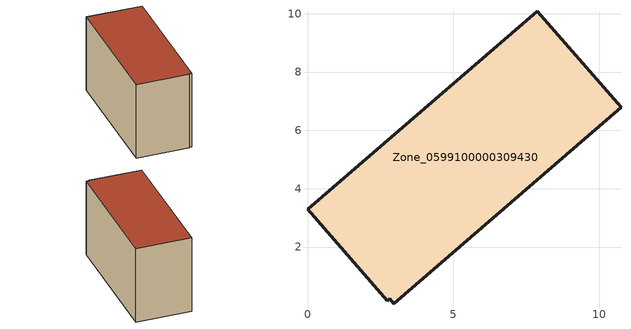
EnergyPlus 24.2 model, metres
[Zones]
Zone_0599100000309430
 floor ground (C_G): 2.95,0.06 2.81,0.22 2.74,0.17 0,3.29 7.87,10.08 10.75,6.79 z0
 wall outside (C_F): 10.75,6.79 7.87,10.08 0,3.29 2.74,0.17 2.81,0.22 2.95,0.06 10.75,6.79 z0:6.25
 roof outside (C_R): 2.81,0.22 2.95,0.06 10.75,6.79 7.87,10.08 0,3.29 2.74,0.17 z6.25
[BUILDING]
Pand.0599100000309430: North Axis=0; Terrain=City; Loads Convergence Tolerance Value=0.04; Temperature Convergence Tolerance Value=0.4; Solar Distribution=FullExterior; Maximum Number of Warmup Days=25; Minimum Number of Warmup Days=1
[Site:Location]
Rotterdam.The.Hague.AP_ZH_NLD Design_Conditions: Latitude=51.96; Longitude=4.45; Time Zone=1; Elevation=-4.5
[SITE:GROUNDTEMPERATURE:BUILDINGSURFACE]
18, 18, 18, 18, 18, 18, 18, 18, 18, 18, 18, 18
[MATERIAL] Thermal Absorptance=0.9; Solar Absorptance=0.7; Visible Absorptance=0.7
Name | Roughness | Thickness | Conductivity | Density | Specific Heat
G.TI.1946 | MediumSmooth | 0.15 | 1 | 540 | 1210
F.TI.1946 | Rough | 0.3 | 0.857143 | 1920 | 840
R.TI.1946 | MediumRough | 0.2 | 0.1 | 1500 | 1000
[CONSTRUCTION]
C_G: G.TI.1946
C_F: F.TI.1946
C_R: R.TI.1946
[ZONE]
Zone_0599100000309430: Type=1; Multiplier=1; Ceiling Height=Autocalculate; Volume=Autocalculate; Floor Area=autocalculate; Part of Total Floor Area=Yes
[ZONEINFILTRATION:DESIGNFLOWRATE]
Infil_Zone_0599100000309430: Zone or ZoneList or Space or SpaceList=Zone_0599100000309430; Schedule=AlwaysOn; Design Flow Rate Calculation Method=Flow/Area; Flow Rate per Floor Area=0.003; Constant Term Coefficient=1; Temperature Term Coefficient=0; Velocity Term Coefficient=0; Velocity Squared Term Coefficient=0
[HVACTEMPLATE:ZONE:IDEALLOADSAIRSYSTEM]
Zone_0599100000309430: Maximum Heating Supply Air Temperature=50; Minimum Cooling Supply Air Temperature=13; Maximum Heating Supply Air Humidity Ratio=0.0156; Minimum Cooling Supply Air Humidity Ratio=0.0077; Heating Limit=NoLimit; Cooling Limit=NoLimit; Dehumidification Control Type=ConstantSensibleHeatRatio; Cooling Sensible Heat Ratio=0.7; Dehumidification Setpoint=60; Humidification Control Type=None; Humidification Setpoint=30; Outdoor Air Method=None; Outdoor Air Flow Rate per Person=0.00944; Outdoor Air Flow Rate per Zone Floor Area=0; Outdoor Air Flow Rate per Zone=0; Demand Controlled Ventilation Type=None; Outdoor Air Economizer Type=NoEconomizer; Heat Recovery Type=None; Sensible Heat Recovery Effectiveness=0.7; Latent Heat Recovery Effectiveness=0.65
[ZONECONTROL:THERMOSTAT]
ThermostatControl_Zone_0599100000309430: Zone or ZoneList=Zone_0599100000309430; Control Type Schedule=DualSetpointControlType; Control 1=Thermostat_Zone_0599100000309430; Temperature Difference Between Cutout And Setpoint=0
[THERMOSTATSETPOINT:DUALSETPOINT]
Thermostat_Zone_0599100000309430: Heating Setpoint Temperature Schedule=HeatingSetpoint_Zone_0599100000309430; Cooling Setpoint Temperature Schedule=CoolingSetpoint_Zone_0599100000309430
[SCHEDULE:COMPACT]
HeatingSetpoint_Zone_0599100000309430: Through: 12/31, For: AllDays, Until: 24:00, 21
CoolingSetpoint_Zone_0599100000309430: Through: 12/31, For: AllDays, Until: 24:00, 24
DualSetpointControlType: Through: 12/31, For: AllDays, Until: 24:00, 4
AlwaysOn: Through: 12/31, For: AllDays, Until: 24:00, 1
